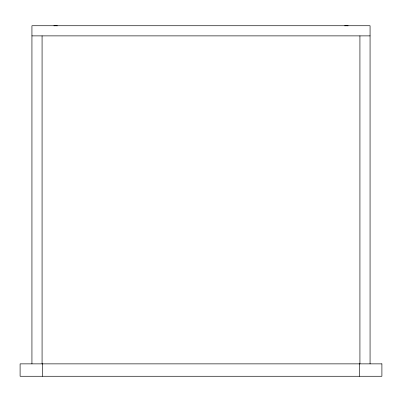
<?xml version="1.0" encoding="UTF-8"?>
<svg xmlns="http://www.w3.org/2000/svg" width="402" height="402" viewBox="0 0 402 402"><rect width="100%" height="100%" fill="white"/><g stroke="black" fill="none" stroke-linecap="round" stroke-linejoin="round"><path stroke-width="0.6" d="M31.934 35.879L370.066 35.879M370.066 363.865L370.066 25.733L31.934 25.733L31.934 363.865M359.921 35.879L359.921 363.865M359.358 363.865L359.358 376.267M42.642 363.865L42.642 376.267M42.079 35.879L42.079 363.865M344.635 25.803A22.542 22.542 0 0 1 348.157 25.803M53.843 25.803A22.542 22.542 0 0 1 57.365 25.803M381.9 363.865L20.1 363.865L20.1 376.267L381.9 376.267L381.9 363.865"/></g></svg>
